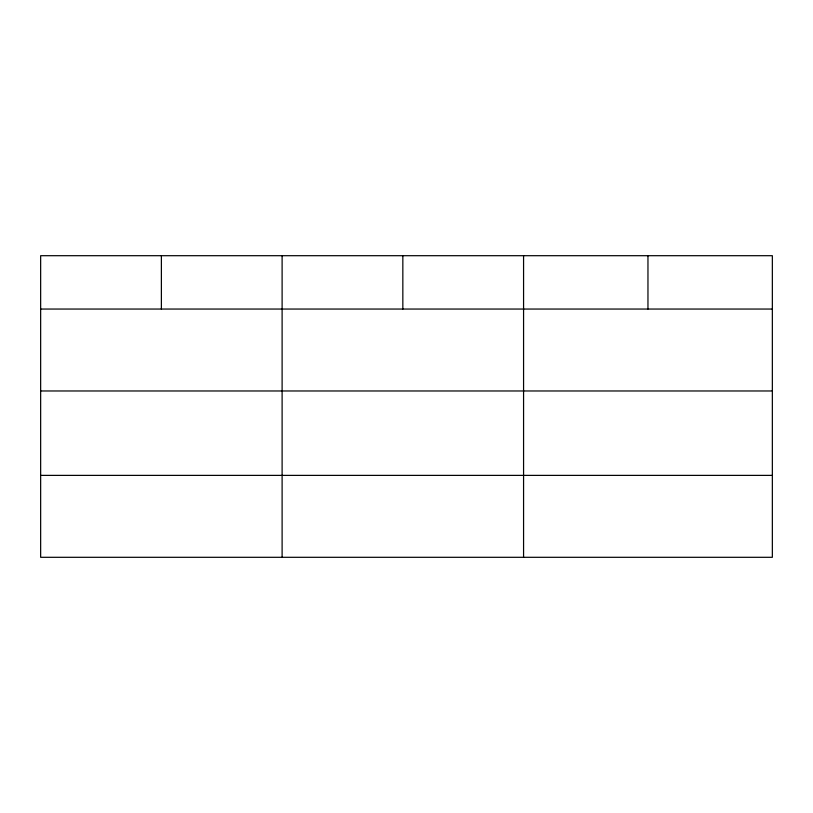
<?xml version="1.0" encoding="UTF-8"?>
<svg xmlns="http://www.w3.org/2000/svg" width="813" height="813" viewBox="0 0 813 813"><rect width="100%" height="100%" fill="white"/><g stroke="black" fill="none" stroke-linecap="round" stroke-linejoin="round"><path stroke-width="1.22" d="M772.35 390.972L772.35 255.699L40.65 255.699L40.65 557.301L772.35 557.301L772.35 390.972L40.65 390.972M40.65 309.052L772.35 309.052M40.65 475.381L772.35 475.381M647.961 255.699L647.961 309.052M523.572 255.699L523.572 557.301M402.841 255.699L402.841 309.052M282.111 255.699L282.111 557.301M161.381 255.699L161.381 309.052"/></g></svg>
